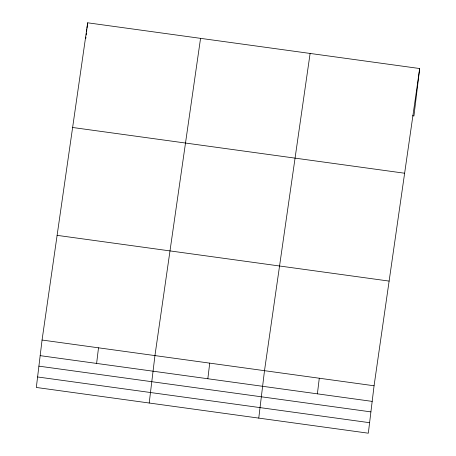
<?xml version="1.0" encoding="UTF-8"?>
<svg xmlns="http://www.w3.org/2000/svg" width="456" height="456" viewBox="0 0 456 456"><rect width="100%" height="100%" fill="white"/><g stroke="black" fill="none" stroke-linecap="round" stroke-linejoin="round"><path stroke-width="0.68" d="M42.06 340.039L36.32 387.463L368.328 433.2L374.068 385.776L419.68 68.537L87.672 22.8L42.06 340.039L374.068 385.776M85.785 38.412L85.95 37.056M86.195 35.021L86.441 32.98M86.606 31.624L86.851 29.589M87.016 28.232L87.672 22.8M96.615 363.426L98.502 347.814M149.203 403.013L154.943 355.589L200.554 38.35M207.833 378.748L209.726 363.136M258.763 418.106L264.503 370.682L310.114 53.443M317.393 393.841L319.285 378.229M419.68 68.537L413.94 115.961L412.532 115.767M72.624 127.486L404.626 173.229M57.114 235.353L389.116 281.09M40.174 355.651L372.176 401.388M38.902 366.151L370.905 411.888M37.591 376.964L369.599 422.701"/></g></svg>
